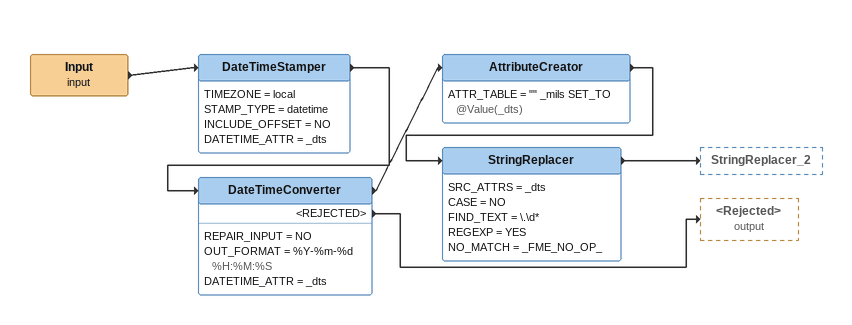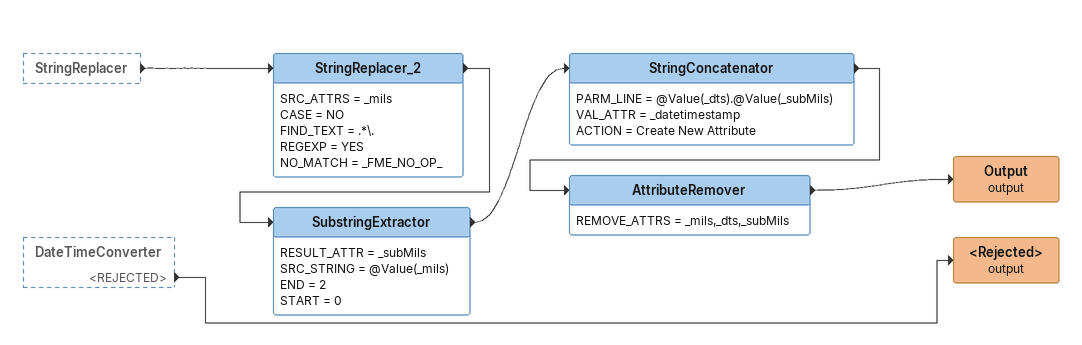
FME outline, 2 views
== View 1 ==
Input (input)
    -> DateTimeStamper
DateTimeStamper
    TIMEZONE = local
    STAMP_TYPE = datetime
    INCLUDE_OFFSET = NO
    DATETIME_ATTR = _dts
    -> DateTimeConverter
DateTimeConverter
    REPAIR_INPUT = NO
    OUT_FORMAT = %Y-%m-%d %H:%M:%S
    DATETIME_ATTR = _dts
    -> AttributeCreator
    <REJECTED> -> <Rejected> (output)
AttributeCreator
    ATTR_TABLE = "" _mils SET_TO @Value(_dts)
    -> StringReplacer
StringReplacer
    SRC_ATTRS = _dts
    CASE = NO
    FIND_TEXT = \.\d*
    REGEXP = YES
    NO_MATCH = _FME_NO_OP_
    -> StringReplacer_2

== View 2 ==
StringReplacer [outside]
    -> StringReplacer_2
DateTimeConverter [outside]
    <REJECTED> -> <Rejected> (output)
StringReplacer_2
    SRC_ATTRS = _mils
    CASE = NO
    FIND_TEXT = .*\.
    REGEXP = YES
    NO_MATCH = _FME_NO_OP_
    -> SubstringExtractor
SubstringExtractor
    RESULT_ATTR = _subMils
    SRC_STRING = @Value(_mils)
    END = 2
    START = 0
    -> StringConcatenator
StringConcatenator
    PARM_LINE = @Value(_dts).@Value(_subMils)
    VAL_ATTR = _datetimestamp
    ACTION = Create New Attribute
    -> AttributeRemover
AttributeRemover
    REMOVE_ATTRS = _mils,_dts,_subMils
    -> Output (output)
Output (output)
<Rejected> (output)
